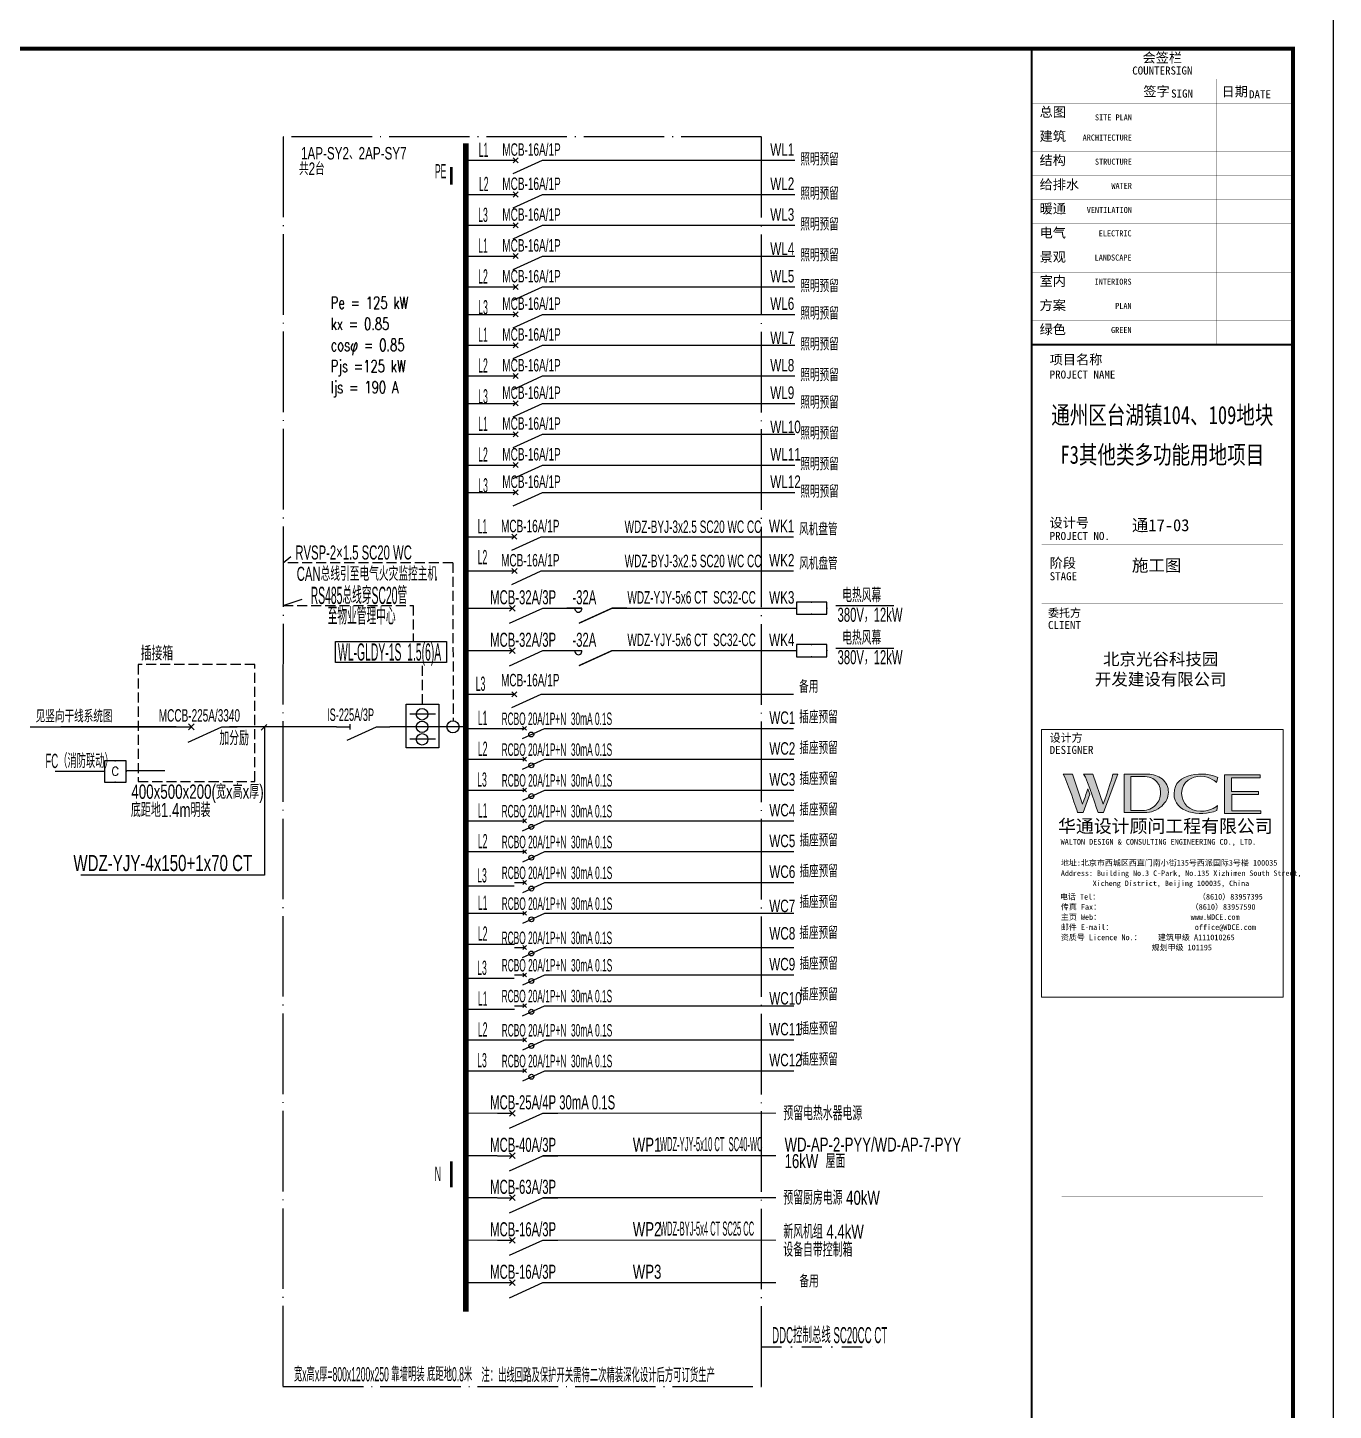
# Model space of a CAD drawing. Extents: x -118086 to 144314, y -110039 to 305761.
# Drawn here: x 78736 to 111184, y 92738 to 127086 of the extents above; entities that cross this region are included whole.
import ezdxf
from ezdxf.enums import TextEntityAlignment as Align

# ---------------------------------------------------------------- set-up
doc = ezdxf.new("R2010")
doc.units = 0
doc.header["$LTSCALE"] = 1000
for name, pattern in [('CONTINOUS', [0]), ('DASH', [0.35, 0.25, -0.1]), ('DASHDOT', [1, 0.5, -0.25, 0, -0.25]), ('DOTE', [2.42, 2, -0.2, 0.02, -0.2])]:
    doc.linetypes.add(name, pattern=pattern)
doc.layers.get('0').update_dxf_attribs({"linetype": 'CONTINUOUS'})
doc.layers.get('Defpoints').update_dxf_attribs({"linetype": 'CONTINUOUS'})
for name, color, linetype in [('D-TEXT', 7, 'CONTINUOUS'), ('DQ', 7, 'CONTINOUS'), ('ELEC-text', 7, 'CONTINUOUS'), ('ELEMENT', 3, 'CONTINUOUS'), ('EQUIP-照明', 3, 'CONTINUOUS'), ('EQUIP-箱柜', 3, 'CONTINUOUS'), ('PUB_TEXT', 7, 'CONTINUOUS'), ('SHEET_LINE', 6, 'CONTINUOUS'), ('SIG_TEXT', 7, 'CONTINUOUS'), ('TEL_TEXT', 3, 'CONTINUOUS'), ('TEL_TITLE', 7, 'CONTINUOUS'), ('WIRE', 4, 'CONTINUOUS'), ('WIRE-照明', 1, 'CONTINUOUS'), ('内审意见修改', 2, 'CONTINUOUS')]:
    doc.layers.add(name, color=color, linetype=linetype)
doc.styles.add('_COMPLEX', font='ros.shx', dxfattribs={"width": 0.6, "bigfont": 'jd.shx'})
doc.styles.add('_HZTXT', font='ROS', dxfattribs={"width": 0.8, "bigfont": 'JD'})
doc.styles.add('_TCH_LABEL', font='COMPLEX', dxfattribs={"bigfont": 'GBCBIG'})
doc.styles.add('_TEL_DIM', font='ROMANS2', dxfattribs={"width": 0.8, "height": 3.5, "bigfont": 'HZDF2'})
doc.styles.add('B', font='ros.shx', dxfattribs={"width": 0.8, "bigfont": 'jd.shx'})
doc.styles.add('DIM_FONT', font='ROMANS', dxfattribs={"bigfont": 'HZTXT'})
doc.styles.add('JD', font='ros.shx', dxfattribs={"width": 0.8, "height": 600, "bigfont": 'hztxt.shx'})
doc.styles.get("Standard").update_dxf_attribs({"font": 'GBENOR', "bigfont": 'GBCBIG'})
doc.styles.add('图签信息$0$hwxh', font='STXIHEI.TTF')
doc.styles.add('图签信息$0$华文细黑', font='STXIHEI.TTF', dxfattribs={"height": 10})

# ---------------------------------------------------------------- blocks, each defined once
blk = doc.blocks.new('M_M19DXM')
for p, q in [((-0.25, -0.2), (0, -0.75)), ((-0.047, -0.203), (0.047, -0.297)), ((-0.047, -0.297), (0.047, -0.203))]:
    blk.add_line(p, q)
for points in [[(0, 0), (0, -0.25)], [(0, -0.75), (0, -1)]]:
    blk.add_lwpolyline(points)
blk.add_circle((-0.151, -0.417), 0.0615)
at = {"style": 'DIM_FONT', "width": 0.8, "flags": 9}
blk.add_attdef('S', (0.25, -0.5), '', height=0.2, dxfattribs=at)
blk = doc.blocks.new('M_M7')
for p, q in [((-0.25, -0.2), (0, -0.75)), ((-0.047, -0.297), (0.047, -0.203)), ((-0.047, -0.203), (0.047, -0.297))]:
    blk.add_line(p, q)
for points in [[(0, 0), (0, -0.25)], [(0, -0.75), (0, -1)]]:
    blk.add_lwpolyline(points)
at = {"width": 0.8, "flags": 9}
blk.add_attdef('S', (0.25, -0.5), '', height=0.2, dxfattribs=at)
blk = doc.blocks.new('M_M8')
for p, q in [((-0.25, -0.2), (0, -0.75)), ((0.05, -0.25), (-0.05, -0.25))]:
    blk.add_line(p, q)
for points in [[(0, 0), (0, -0.25)], [(0, -0.75), (0, -1)]]:
    blk.add_lwpolyline(points)
at = {"style": 'DIM_FONT', "width": 0.8, "flags": 9}
blk.add_attdef('S', (0.25, -0.5), '', height=0.2, dxfattribs=at)
blk = doc.blocks.new('$equip_U$00000105(JDQINJING)')
for p, q in [((0.5, 1), (-0.5, 1)), ((-0.5, 1), (-0.5, 0)), ((0.5, 0), (0.5, 1)), ((-0.5, 0), (0.5, 0))]:
    blk.add_line(p, q)
for p in [(0, 1), (-0.5, 0.5), (0, 0), (0.5, 0.5)]:
    blk.add_point(p)
at = {"color": 7, "style": '_TEL_DIM'}
blk.add_attdef('$TEXT$', text='', height=0.4, dxfattribs=at).set_placement((-0.002, 0.507), align=Align.MIDDLE_CENTER)
at = {"color": 7, "style": '_TEL_DIM', "flags": 1}
blk.add_attdef('A', text='', height=0.00002, dxfattribs=at).set_placement((0, 0), align=Align.MIDDLE_CENTER)
blk = doc.blocks.new('$equip$00001413')
for p, q in [((0.75, 0.6), (-0.75, 0.6)), ((-0.75, 0.6), (-0.75, 0)), ((-0.75, 0), (0.75, 0)), ((0.75, 0), (0.75, 0.6))]:
    blk.add_line(p, q)
for p in [(-0.75, 0.3), (0, 0.6), (0, 0), (0.75, 0.3)]:
    blk.add_point(p)
at = {"style": '_TCH_LABEL', "flags": 9}
blk.add_attdef('A', (0, 0), '', height=0.00002, dxfattribs=at)
blk = doc.blocks.new('$equip$00001781')
blk.add_circle((0, 0), 0.5)
at = {"flags": 9}
blk.add_attdef('A', (0, 0), '', height=0.00002, dxfattribs=at)
blk = doc.blocks.new('图签信息$0$logo2')
h = blk.add_hatch(color=7)
h.paths.add_polyline_path([(19.02, -7.36), (15.84, -7.36), (15.84, -3.97), (18.97, -3.97), (18.97, -4.24), (16.46, -4.24), (16.46, -5.45), (18.81, -5.45), (18.81, -5.69), (16.47, -5.69), (16.47, -7.12), (19.02, -7.12)])
edge = h.paths.add_edge_path()
edge.add_spline(control_points=[(15.26, -4.21), (15.26, -4.21), (15.13, -4.65), (15.13, -4.65), (15.13, -4.65), (14.62, -4.1), (13.73, -4.1), (13.04, -4.1), (12.07, -4.54), (12.08, -5.62), (12.08, -6.49), (12.77, -7.16), (13.73, -7.17), (14.66, -7.17), (15.23, -6.68), (15.23, -6.68), (15.23, -6.68), (15.16, -7.11), (15.16, -7.11), (13.63, -7.7), (11.42, -7.29), (11.41, -5.64), (11.4, -3.72), (14.16, -3.66), (15.26, -4.21)], knot_values=[0, 0, 0, 0, 1, 1, 1, 2, 2, 2, 3, 3, 3, 4, 4, 4, 5, 5, 5, 6, 6, 6, 7, 7, 7, 8, 8, 8, 8], degree=3, periodic=0)
edge = h.paths.add_edge_path(flags=16)
edge.add_spline(control_points=[(10.23, -5.57), (10.23, -5.16), (10.12, -4.83), (9.9, -4.58), (9.63, -4.27), (9.23, -4.12), (8.69, -4.12), (8.69, -4.12), (7.64, -4.12), (7.64, -4.12), (7.64, -4.12), (7.64, -7.1), (7.64, -7.1), (7.64, -7.1), (8.66, -7.1), (8.66, -7.1), (9.13, -7.1), (9.52, -6.93), (9.82, -6.6), (10.09, -6.31), (10.23, -5.96), (10.23, -5.57)], knot_values=[0, 0, 0, 0, 1, 1, 1, 2, 2, 2, 3, 3, 3, 4, 4, 4, 5, 5, 5, 6, 6, 6, 7, 7, 7, 7], degree=3, periodic=0)
edge = h.paths.add_edge_path()
edge.add_spline(control_points=[(10.92, -5.51), (10.92, -5.96), (10.72, -6.37), (10.34, -6.72), (9.92, -7.1), (9.41, -7.29), (8.82, -7.29), (8.82, -7.29), (7.03, -7.29), (7.03, -7.29), (7.03, -7.29), (7.03, -3.92), (7.03, -3.92), (7.03, -3.92), (9.1, -3.92), (9.1, -3.92), (9.59, -3.92), (10.01, -4.06), (10.36, -4.34), (10.73, -4.64), (10.92, -5.03), (10.92, -5.51)], knot_values=[0, 0, 0, 0, 1, 1, 1, 2, 2, 2, 3, 3, 3, 4, 4, 4, 5, 5, 5, 6, 6, 6, 7, 7, 7, 7], degree=3, periodic=0)
at = {"lineweight": 0}
blk.add_lwpolyline([(19.02, -7.36), (15.84, -7.36), (15.84, -3.97), (18.97, -3.97), (18.97, -4.24), (16.46, -4.24), (16.46, -5.45), (18.81, -5.45), (18.81, -5.69), (16.47, -5.69), (16.47, -7.12), (19.02, -7.12), (19.02, -7.36)], dxfattribs=at)
for points, knots in [([(10.92, -5.51), (10.92, -5.96), (10.72, -6.37), (10.34, -6.72), (9.92, -7.1), (9.41, -7.29), (8.82, -7.29), (8.82, -7.29), (7.03, -7.29), (7.03, -7.29), (7.03, -7.29), (7.03, -3.92), (7.03, -3.92), (7.03, -3.92), (9.1, -3.92), (9.1, -3.92), (9.59, -3.92), (10.01, -4.06), (10.36, -4.34), (10.73, -4.64), (10.92, -5.03), (10.92, -5.51)], [0, 0, 0, 0, 1, 1, 1, 2, 2, 2, 3, 3, 3, 4, 4, 4, 5, 5, 5, 6, 6, 6, 7, 7, 7, 7]), ([(10.23, -5.57), (10.23, -5.16), (10.12, -4.83), (9.9, -4.58), (9.63, -4.27), (9.23, -4.12), (8.69, -4.12), (8.69, -4.12), (7.64, -4.12), (7.64, -4.12), (7.64, -4.12), (7.64, -7.1), (7.64, -7.1), (7.64, -7.1), (8.66, -7.1), (8.66, -7.1), (9.13, -7.1), (9.52, -6.93), (9.82, -6.6), (10.09, -6.31), (10.23, -5.96), (10.23, -5.57)], [0, 0, 0, 0, 1, 1, 1, 2, 2, 2, 3, 3, 3, 4, 4, 4, 5, 5, 5, 6, 6, 6, 7, 7, 7, 7]), ([(15.26, -4.21), (15.26, -4.21), (15.13, -4.65), (15.13, -4.65), (15.13, -4.65), (14.62, -4.1), (13.73, -4.1), (13.04, -4.1), (12.07, -4.54), (12.08, -5.62), (12.08, -6.49), (12.77, -7.16), (13.73, -7.17), (14.66, -7.17), (15.23, -6.68), (15.23, -6.68), (15.23, -6.68), (15.16, -7.11), (15.16, -7.11), (13.63, -7.7), (11.42, -7.29), (11.41, -5.64), (11.4, -3.72), (14.16, -3.66), (15.26, -4.21)], [0, 0, 0, 0, 1, 1, 1, 2, 2, 2, 3, 3, 3, 4, 4, 4, 5, 5, 5, 6, 6, 6, 7, 7, 7, 8, 8, 8, 8])]:
    blk.add_open_spline(points, degree=3, knots=knots, dxfattribs=at)
blk = doc.blocks.new('图签信息$0$logo1')
h = blk.add_hatch(color=8)
edge = h.paths.add_edge_path()
edge.add_spline(control_points=[(3.86, -5.21), (3.63, -5.88), (3.39, -6.56), (3.39, -6.56), (3.39, -6.56), (2.5, -3.91), (2.5, -3.91), (2.5, -3.91), (1.8, -3.91), (1.69, -3.91), (2.02, -4.39), (2.95, -7.27), (2.95, -7.27), (2.95, -7.27), (3.44, -7.27), (3.44, -7.27), (3.44, -7.27), (4.03, -5.66), (4.03, -5.66), (4.03, -5.66), (3.86, -5.21), (3.86, -5.21)], knot_values=[0, 0, 0, 0, 1, 1, 1, 2, 2, 2, 3, 3, 3, 4, 4, 4, 5, 5, 5, 6, 6, 6, 7, 7, 7, 7], degree=3, periodic=0)
h = blk.add_hatch(color=7)
edge = h.paths.add_edge_path()
edge.add_spline(control_points=[(6.04, -3.91), (6.09, -4.1), (5.2, -6.56), (5.2, -6.56), (5.2, -6.56), (4.3, -3.91), (4.3, -3.91), (4.3, -3.91), (3.6, -3.91), (3.49, -3.91), (3.82, -4.39), (4.75, -7.27), (4.75, -7.27), (4.75, -7.27), (5.24, -7.27), (5.24, -7.27), (5.24, -7.27), (6.33, -4.3), (6.33, -4.3), (6.33, -4.3), (6.48, -3.91), (6.48, -3.91), (6.48, -3.91), (6.21, -3.91), (6.04, -3.91)], knot_values=[0, 0, 0, 0, 1, 1, 1, 2, 2, 2, 3, 3, 3, 4, 4, 4, 5, 5, 5, 6, 6, 6, 7, 7, 7, 8, 8, 8, 8], degree=3, periodic=0)
at = {"color": 8, "lineweight": 0}
blk.add_open_spline([(3.86, -5.21), (3.63, -5.88), (3.39, -6.56), (3.39, -6.56), (3.39, -6.56), (2.5, -3.91), (2.5, -3.91), (2.5, -3.91), (1.8, -3.91), (1.69, -3.91), (2.02, -4.39), (2.95, -7.27), (2.95, -7.27), (2.95, -7.27), (3.44, -7.27), (3.44, -7.27), (3.44, -7.27), (4.03, -5.66), (4.03, -5.66), (4.03, -5.66), (3.86, -5.21), (3.86, -5.21)], degree=3, knots=[0, 0, 0, 0, 1, 1, 1, 2, 2, 2, 3, 3, 3, 4, 4, 4, 5, 5, 5, 6, 6, 6, 7, 7, 7, 7], dxfattribs=at)
at = {"lineweight": 0}
blk.add_open_spline([(6.04, -3.91), (6.09, -4.1), (5.2, -6.56), (5.2, -6.56), (5.2, -6.56), (4.3, -3.91), (4.3, -3.91), (4.3, -3.91), (3.6, -3.91), (3.49, -3.91), (3.82, -4.39), (4.75, -7.27), (4.75, -7.27), (4.75, -7.27), (5.24, -7.27), (5.24, -7.27), (5.24, -7.27), (6.33, -4.3), (6.33, -4.3), (6.33, -4.3), (6.48, -3.91), (6.48, -3.91), (6.48, -3.91), (6.21, -3.91), (6.04, -3.91)], degree=3, knots=[0, 0, 0, 0, 1, 1, 1, 2, 2, 2, 3, 3, 3, 4, 4, 4, 5, 5, 5, 6, 6, 6, 7, 7, 7, 8, 8, 8, 8], dxfattribs=at)
blk.add_blockref('图签信息$0$logo2', (0, 0))
blk = doc.blocks.new('图签信息$0$时间-logo')
at = {"layer": 'Defpoints', "lineweight": 0}
blk.add_lwpolyline([(0, -23.46), (-21.17, -23.46), (-21.17, 0), (0, 0), (0, -23.46)], dxfattribs=at)
blk.add_blockref('图签信息$0$logo1', (-20.97, 0))
at = {"style": '图签信息$0$hwxh'}
for s, height, p in [('华通设计顾问工程有限公司 ', 1.15, (-19.73, -9.05)), ('WALTON DESIGN & CONSULTING ENGINEERING CO., LTD.', 0.5, (-19.5, -10.1)), ('地址:北京市西城区西直门南小街135号西派国际3号楼 100035', 0.5, (-19.48, -11.94)), ('Address: Building No.3 C-Park, No.135 Xizhimen South Street, ', 0.47, (-19.48, -12.83)), ('Xicheng District, Beijing 100035, China ', 0.47, (-16.69, -13.72)), ('电话 Tel：                        （8610）83957395 ', 0.5, (-19.56, -14.91)), ('传真 Fax：                      （8610）83957590 ', 0.5, (-19.48, -15.8)), ('主页 Web：                      www.WDCE.com ', 0.5, (-19.48, -16.69)), ('资质号 Licence No.：    建筑甲级 A111010265 ', 0.5, (-19.48, -18.47)), ('邮件 E-mail：                    office@WDCE.com ', 0.5, (-19.48, -17.58)), ('   规划甲级 101195', 0.5, (-12.6, -19.36))]:
    blk.add_text(s, height=height, dxfattribs=at).set_placement(p)
blk = doc.blocks.new('图签信息')
at = {"const_width": 0.5}
for points in [[(-65, 574), (-65, 500.5), (0, 500.5), (0, 574)], [(-65, 0), (0, 0), (0, 500.5), (-65, 500.5)]]:
    blk.add_lwpolyline(points, close=True, dxfattribs=at)
at = {"const_width": 0.05}
for points in [[(-65, 566.5), (0, 566.5)], [(-39.14, 566.5), (-39.14, 500.5)], [(-19.1, 566.5), (-19.1, 500.5)], [(-65, 560.5), (0, 560.5)], [(-65, 554.5), (0, 554.5)], [(-65, 548.5), (0, 548.5)], [(-65, 542.5), (0, 542.5)], [(-65, 536.5), (0, 536.5)], [(-65, 530.5), (0, 530.5)], [(-65, 524.5), (0, 524.5)], [(-65, 518.5), (0, 518.5)], [(-65, 512.5), (0, 512.5)], [(-65, 512.5), (0, 512.5)], [(-65, 506.5), (0, 506.5)], [(-65, 500.5), (0, 500.5)], [(-62.5, 450.87), (-2.5, 450.87)], [(-62.5, 440.87), (-2.5, 440.87)], [(-2.5, 407.85), (-2.5, 436.12), (-62.5, 436.12), (-62.5, 407.85)], [(-62.5, 407.85), (-2.5, 407.85)], [(-62.5, 404.92), (-62.5, 227.83)], [(-62.5, 404.92), (-2.5, 404.92)], [(-62.5, 227.83), (-2.5, 227.83), (-2.5, 404.92)], [(-57.5, 338.36), (-7.5, 338.36)], [(-57.5, 288.83), (-7.5, 288.83)]]:
    blk.add_lwpolyline(points, dxfattribs=at)
at = {"ltscale": 0.001, "xscale": 2.834689937531525, "yscale": 2.834689937531525, "zscale": 2.834689937531525}
blk.add_blockref('图签信息$0$时间-logo', (-2.5, 404.92), dxfattribs=at)
at = {"style": '图签信息$0$华文细黑'}
for s, height, p in [('会签栏', 2.4, (-32.5, 573)), ('COUNTERSIGN', 2, (-32.5, 569.6))]:
    blk.add_text(s, height=height, dxfattribs=at).set_placement(p, align=Align.TOP_CENTER)
for s, height, p in [('签字', 2.4, (-37.22, 564.63)), ('SIGN', 2, (-30.32, 563.88)), ('日期', 2.4, (-17.79, 564.58)), ('DATE', 2, (-10.96, 563.7)), ('总图', 2.4, (-63, 559.5)), ('建筑', 2.4, (-63, 553.5)), ('结构', 2.4, (-63, 547.5)), ('给排水', 2.4, (-63, 541.5)), ('暖通', 2.4, (-63, 535.5)), ('电气', 2.4, (-63, 529.5)), ('景观', 2.4, (-63, 523.5)), ('室内', 2.4, (-63, 517.5)), ('方案', 2.4, (-63, 511.5)), ('绿色', 2.4, (-63, 505.5)), ('项目名称', 2.4, (-60.5, 498)), ('PROJECT NAME', 2, (-60.5, 494.08)), ('设计号', 2.4, (-60.54, 457.48)), ('PROJECT NO.', 2, (-60.5, 453.97)), ('阶段', 2.4, (-60.5, 447.47)), ('STAGE', 2, (-60.5, 443.97)), ('委托方', 2, (-60.9, 434.86)), ('CLIENT', 2, (-60.9, 431.86)), ('设计方', 2, (-60.5, 403.83)), ('DESIGNER', 2, (-60.5, 400.83))]:
    blk.add_text(s, height=height, dxfattribs=at).set_placement(p, align=Align.TOP_LEFT)
for s, p in [('SITE PLAN', (-40.06, 557.7)), ('ARCHITECTURE', (-40.06, 552.7)), ('STRUCTURE', (-40.06, 546.7)), ('WATER', (-40.06, 540.7)), ('VENTILATION', (-40.06, 534.7)), ('ELECTRIC', (-40.14, 528.89)), ('LANDSCAPE', (-40.14, 522.89)), ('INTERIORS', (-40.14, 516.89)), ('PLAN', (-40.14, 510.89)), ('GREEN', (-40.14, 504.89))]:
    blk.add_text(s, height=1.5, dxfattribs=at).set_placement(p, align=Align.TOP_RIGHT)
at = {"color": 4, "style": '图签信息$0$华文细黑', "width": 0.75}
for s, p in [('通州区台湖镇104、109地块', (-32.5, 480.78)), ('F3其他类多功能用地项目', (-32.5, 470.91))]:
    blk.add_text(s, height=4.5, dxfattribs=at).set_placement(p, align=Align.CENTER)
at = {"color": 4, "ltscale": 0.001, "char_height": 3, "width": 58.4895, "style": '图签信息$0$华文细黑'}
for s, insert, attachment_point in [('通17-03', (-40.06, 455.51), 4), ('施工图', (-40.06, 445.51), 4), ('北京光谷科技园\\P开发建设有限公司', (-32.9, 419.71), 5)]:
    blk.add_mtext(s, dxfattribs=dict(at, insert=insert, attachment_point=attachment_point))
blk = doc.blocks.new('图签-A1')
at = {"color": 2}
blk.add_blockref('图签信息', (0, 0), dxfattribs=at)
blk = doc.blocks.new('$element$00000577')
at = {"const_width": 0.0233}
for points in [[(0, 0), (0, -0.25)], [(-0.25, -0.2), (0, -0.75), (0, -1)]]:
    blk.add_lwpolyline(points, dxfattribs=at)
blk.add_arc((-0.008, -0.192), 0.0589, 81.8699, 278.1301)
at = {"flags": 9}
blk.add_attdef('S', (0, 0), '', height=0.00000667, dxfattribs=at)

msp = doc.modelspace()

# ---------------------------------------------------------------- linework, layer by layer
at = {"linetype": 'DOTE'}
for p, q in [((85084, 124376), (85079, 93328)), ((96977, 124376), (85084, 124376)), ((96972, 93328), (96977, 124376)), ((85079, 93328), (96972, 93328))]:
    msp.add_line(p, q, dxfattribs=at)
at = {"color": 3, "linetype": 'DASH'}
for p, q in [((85082, 113794, 0), (85280, 113946, 0)), ((89306, 113794, 0), (85082, 113794, 0)), ((89306, 113794, 0), (89307, 109868, 0))]:
    msp.add_line(p, q, dxfattribs=at)
at = {"color": 0}
msp.add_line((85083, 112735), (85560, 112886), dxfattribs=at)
at = {"linetype": 'DASH'}
for p, q in [((85083, 112735), (88320, 112735)), ((88320, 112735), (88320, 111835)), ((88548, 110282, 0), (88548, 111316, 0))]:
    msp.add_line(p, q, dxfattribs=at)
for p, q in [((84537, 109636, 0), (84681, 109779, 0)), ((80650, 108610, 0), (79417, 108610, 0))]:
    msp.add_line(p, q)
at = {"linetype": 'Continuous', "const_width": 64.6}
for points in [[(89267, 123622), (89267, 123182)], [(89263, 98920), (89263, 98276)]]:
    msp.add_lwpolyline(points, dxfattribs=at)
at = {"color": 2, "elevation": 0}
msp.add_lwpolyline([(86385, 111835), (89142, 111835), (89142, 111316), (86385, 111316)], close=True, dxfattribs=at)
at = {"linetype": 'DASH', "elevation": 0}
msp.add_lwpolyline([(84381, 111269), (81484, 111269), (81484, 108363), (84381, 108363)], close=True, dxfattribs=at)
at = {"color": 0, "elevation": 0}
msp.add_lwpolyline([(88144, 110282), (88953, 110282), (88953, 109194), (88144, 109194)], close=True, dxfattribs=at)
at = {"color": 2}
for centre in [(88538, 110030), (88538, 109718), (88538, 109407)]:
    msp.add_circle(centre, 143, dxfattribs=at)
at = {"layer": 'SIG_TEXT'}
for p, q in [((98818, 112729, 0), (100264, 112729, 0)), ((98818, 111674, 0), (100264, 111674, 0))]:
    msp.add_line(p, q, dxfattribs=at)
at = {"layer": 'TEL_TEXT', "color": 0, "ltscale": 2}
for p, q in [((84619, 109718, 0), (84619, 106033, 0)), ((84619, 106033, 0), (80055, 106033, 0))]:
    msp.add_line(p, q, dxfattribs=at)
at = {"layer": 'TEL_TEXT', "ltscale": 2}
msp.add_line((81181, 108629, 0), (82145, 108629, 0), dxfattribs=at)
at = {"layer": 'TEL_TITLE'}
msp.add_lwpolyline([(27084, 68161), (111184, 68161), (111184, 127561), (27084, 127561)], close=True, dxfattribs=at)
at = {"layer": 'TEL_TITLE', "const_width": 100}
msp.add_lwpolyline([(29584, 69161), (110184, 69161), (110184, 126561), (29584, 126561)], close=True, dxfattribs=at)
msp.add_lwpolyline([(29584, 69161), (110184, 69161), (110184, 126561), (29584, 126561)], close=True, dxfattribs=at)
at = {"layer": 'WIRE', "color": 4}
for p, q in [((88873, 110030), (88230, 110030)), ((88873, 109718), (88230, 109718)), ((88873, 109407), (88230, 109407))]:
    msp.add_line(p, q, dxfattribs=at)
at = {"layer": 'WIRE', "color": 7, "linetype": 'DASHDOT'}
msp.add_lwpolyline([(96972, 94319), (99750, 94319)], dxfattribs=at)
at = {"layer": 'WIRE-照明'}
for p, q in [((89621, 123791), (90864, 123791)), ((91693, 123791), (97799, 123791)), ((89621, 122941), (90864, 122941)), ((91693, 122941), (97799, 122941)), ((89604, 122176), (90848, 122176)), ((91693, 122176), (97799, 122176)), ((89606, 121410), (90850, 121410)), ((91693, 121410), (97799, 121410)), ((89604, 120645), (90848, 120645)), ((91693, 120645), (97799, 120645)), ((89604, 119964), (90848, 119964)), ((91693, 119964), (97799, 119964)), ((89606, 119198), (90850, 119198)), ((91693, 119198), (97799, 119198)), ((89604, 118433), (90848, 118433)), ((91693, 118433), (97799, 118433)), ((89604, 117752), (90848, 117752)), ((91693, 117752), (97799, 117752)), ((89606, 116986), (90850, 116986)), ((91693, 116986), (97799, 116986)), ((89604, 116221), (90848, 116221)), ((91693, 116221), (97799, 116221)), ((89604, 115540), (90848, 115540)), ((91693, 115540), (97799, 115540)), ((89591, 114438), (90835, 114438)), ((91661, 114438), (97767, 114438)), ((89591, 113589), (90835, 113589)), ((91663, 113589), (97769, 113589)), ((89591, 110527), (90835, 110527)), ((91661, 110527), (97767, 110527)), ((78800, 109718), (82805, 109718)), ((89594, 109678), (90837, 109678)), ((91666, 109678), (97772, 109678)), ((89596, 108913), (90839, 108913)), ((91668, 108913), (97774, 108913)), ((89579, 108147), (90823, 108147)), ((91670, 108147), (97776, 108147)), ((89596, 107382), (90839, 107382)), ((91668, 107382), (97774, 107382)), ((89596, 106617), (90839, 106617)), ((91670, 106617), (97776, 106617)), ((91670, 105851), (97776, 105851)), ((89579, 105767), (90823, 105767)), ((89596, 105086), (90839, 105086)), ((91670, 105086), (97776, 105086)), ((89596, 104321), (90839, 104321)), ((91668, 104237), (97774, 104237)), ((89579, 103471), (90823, 103471)), ((91670, 103555), (97776, 103555)), ((89596, 102706), (90839, 102706)), ((91668, 102790), (97774, 102790)), ((89596, 101941), (90839, 101941)), ((91670, 101941), (97776, 101941)), ((89579, 101175), (90823, 101175)), ((91670, 101175), (97776, 101175))]:
    msp.add_line(p, q, dxfattribs=at)
at = {"layer": 'WIRE-照明', "linetype": 'Continuous'}
for p, q in [((89623, 112665), (90410, 112665)), ((91535, 112665), (92509, 112665)), ((93259, 112665), (97844, 112665)), ((89623, 111610), (90410, 111610)), ((91535, 111610), (92509, 111610)), ((93259, 111610), (97844, 111610)), ((82425, 109718), (79562, 109718)), ((86411, 109718), (83754, 109718)), ((86411, 109718), (84109, 109718)), ((89606, 109718), (87739, 109718))]:
    msp.add_line(p, q, dxfattribs=at)
at = {"layer": 'WIRE-照明', "const_width": 142}
msp.add_lwpolyline([(89623, 124212), (89623, 95188)], dxfattribs=at)
at = {"layer": 'WIRE-照明', "linetype": 'Continuous', "const_width": 30}
for points in [[(89623, 100120), (90410, 100120)], [(91535, 100120), (97332, 100120)], [(89623, 99064), (90410, 99064)], [(91535, 99064), (97332, 99064)], [(89623, 98021), (90410, 98021)], [(91535, 98021), (97332, 98021)], [(89623, 96965), (90410, 96965)], [(91535, 96965), (97332, 96965)], [(89623, 95910), (90410, 95910)], [(91535, 95910), (97332, 95910)]]:
    msp.add_lwpolyline(points, dxfattribs=at)

# ---------------------------------------------------------------- block references
at = {"layer": 'DQ'}
for name, p, xscale, yscale, zscale, rotation in [('M_M7', (90532, 123791), 1328.571428571428, 1328.571428571428, 1328.571428571428, 90), ('M_M7', (90532, 122941), 1328.571428571429, 1328.571428571429, 1328.571428571429, 89.99999999999999), ('M_M7', (90532, 122176), 1328.571428571429, 1328.571428571429, 1328.571428571429, 89.99999999999999), ('M_M7', (90532, 121410), 1328.571428571429, 1328.571428571429, 1328.571428571429, 89.99999999999999), ('M_M7', (90532, 120645), 1328.571428571428, 1328.571428571428, 1328.571428571428, 90), ('M_M7', (90532, 119964), 1328.571428571429, 1328.571428571429, 1328.571428571429, 89.99999999999999), ('M_M7', (90532, 119198), 1328.571428571429, 1328.571428571429, 1328.571428571429, 89.99999999999999), ('M_M7', (90532, 118433), 1328.571428571428, 1328.571428571428, 1328.571428571428, 90), ('M_M7', (90532, 117752), 1328.571428571429, 1328.571428571429, 1328.571428571429, 89.99999999999999), ('M_M7', (90532, 116986), 1328.571428571429, 1328.571428571429, 1328.571428571429, 89.99999999999999), ('M_M7', (90532, 116221), 1328.571428571428, 1328.571428571428, 1328.571428571428, 90), ('M_M7', (90532, 115540), 1328.571428571429, 1328.571428571429, 1328.571428571429, 89.99999999999999), ('M_M7', (90501, 114438), 1328.571428571429, 1328.571428571429, 1328.571428571429, 89.99999999999999), ('M_M7', (90503, 113589), 1328.571428571428, 1328.571428571428, 1328.571428571428, 90), ('M_M7', (90501, 110527), 1328.571428571428, 1328.571428571428, 1328.571428571428, 89.99999999999999), ('M_M8', (86411, 109718), 1328.571428571429, 1328.571428571429, 1328.571428571429, 89.99999999999999)]:
    msp.add_blockref(name, p, dxfattribs=dict(at, xscale=xscale, yscale=yscale, zscale=zscale, rotation=rotation))
at = {"layer": 'ELEMENT'}
for name, p, xscale, yscale, zscale, rotation in [('M_M7', (90410, 112665), 1500, 1500, 1500, 90), ('$element$00000577', (92134, 112665), 1500, 1500, 1500, 90), ('M_M7', (90410, 111610), 1500, 1500, 1500, 90), ('$element$00000577', (92134, 111610), 1500, 1500, 1500, 90), ('M_M7', (82425, 109718), 1518.367346938746, 1518.367346938746, 1518.367346938746, 90), ('M_M19DXM', (90835, 109678), 996.428571428589, 996.428571428589, 996.428571428589, 89.99999999999999), ('M_M19DXM', (90837, 108913), 996.428571428589, 996.428571428589, 996.428571428589, 89.99999999999999), ('M_M19DXM', (90839, 108147), 996.4285714285713, 996.4285714285713, 996.4285714285713, 90), ('M_M19DXM', (90837, 107382), 996.4285714285713, 996.4285714285713, 996.4285714285713, 90), ('M_M19DXM', (90839, 106617), 996.4285714285713, 996.4285714285713, 996.4285714285713, 90), ('M_M19DXM', (90839, 105851), 996.4285714285713, 996.4285714285713, 996.4285714285713, 90), ('M_M19DXM', (90839, 105086), 996.4285714285713, 996.4285714285713, 996.4285714285713, 90), ('M_M19DXM', (90837, 104237), 996.4285714285697, 996.4285714285697, 996.4285714285697, 89.99999999999999), ('M_M19DXM', (90839, 103555), 996.4285714285713, 996.4285714285713, 996.4285714285713, 90), ('M_M19DXM', (90837, 102790), 996.4285714285713, 996.4285714285713, 996.4285714285713, 90), ('M_M19DXM', (90839, 101941), 996.4285714285697, 996.4285714285697, 996.4285714285697, 89.99999999999999), ('M_M19DXM', (90839, 101175), 996.4285714285713, 996.4285714285713, 996.4285714285713, 90), ('M_M7', (90410, 100120), 1500, 1500, 1500, 90), ('M_M7', (90410, 99064), 1500, 1500, 1500, 90), ('M_M7', (90410, 98021), 1500, 1500, 1500, 90), ('M_M7', (90410, 96965), 1500, 1500, 1500, 90), ('M_M7', (90410, 95910), 1500, 1500, 1500, 90)]:
    msp.add_blockref(name, p, dxfattribs=dict(at, xscale=xscale, yscale=yscale, zscale=zscale, rotation=rotation))
at = {"layer": 'EQUIP-照明', "linetype": 'ByBlock', "xscale": 300, "yscale": 300, "zscale": 300}
msp.add_blockref('$equip$00001781', (89306, 109718), dxfattribs=at)
at = {"layer": 'EQUIP-箱柜', "xscale": 500, "yscale": 500, "zscale": 500}
for p in [(98219, 112515), (98219, 111460)]:
    msp.add_blockref('$equip$00001413', p, dxfattribs=at)
at = {"layer": 'EQUIP-箱柜', "xscale": 531.4285714285714, "yscale": 531.4285714285714, "zscale": 531.4285714285714}
msp.add_blockref('$equip_U$00000105(JDQINJING)', (80915, 108344, 0), dxfattribs=at).add_auto_attribs({'$TEXT$': 'C'})
at = {"layer": 'SHEET_LINE', "color": 6, "xscale": 100, "yscale": 100, "zscale": 100}
msp.add_blockref('图签-A1', (110184, 69161), dxfattribs=at)

# ---------------------------------------------------------------- texts
at = {"layer": 'D-TEXT', "style": '_HZTXT', "width": 0.45}
for s, height, p in [('L1', 354.3, (89947, 123874)), ('PE', 354.3, (88857, 123342)), ('L2', 354.3, (89953, 123025)), ('L3', 354.3, (89934, 122259)), ('L1', 354.3, (89936, 121494)), ('L2', 354.3, (89934, 120729)), ('L3', 354.3, (89936, 119963)), ('L1', 354.3, (89936, 119282)), ('L2', 354.3, (89934, 118516)), ('L3', 354.3, (89936, 117751)), ('L1', 354.3, (89936, 117070)), ('L2', 354.3, (89934, 116304)), ('L3', 354.3, (89936, 115539)), ('L1', 354.3, (89921, 114522)), ('L2', 354.3, (89921, 113756)), ('L3', 354.3, (89873, 110611)), ('L1', 354.3, (89924, 109761)), ('L2', 354.3, (89926, 108996)), ('L3', 354.3, (89909, 108231)), ('L1', 354.3, (89926, 107465)), ('L2', 354.3, (89926, 106700)), ('L3', 354.3, (89909, 105851)), ('L1', 354.3, (89926, 105169)), ('L2', 354.3, (89926, 104404)), ('L3', 354.3, (89909, 103555)), ('L1', 354.3, (89926, 102789)), ('L2', 354.3, (89926, 102024)), ('L3', 354.3, (89909, 101259)), ('N', 354, (88853, 98437)), ('DDC控制总线 SC20CC CT', 400, (97236, 94407)), ('宽x高x厚=800x1200x250 靠墙明装 底距地0.8米', 354.29, (85354, 93458)), ('注：出线回路及保护开关需待二次精装深化设计后方可订货生产', 354.29, (90012, 93437))]:
    msp.add_text(s, height=height, dxfattribs=at).set_placement(p)
at = {"layer": 'D-TEXT', "color": 0, "style": '_HZTXT', "width": 0.45}
for s, height, p in [('RS485总线穿SC20管', 428.57, (85770, 112769, 0)), ('至物业管理中心', 428.6, (86192, 112256, 0)), ('WL-GLDY-1S  1.5(6)A', 428.57, (86448, 111362, 0))]:
    msp.add_text(s, height=height, dxfattribs=at).set_placement(p)
at = {"layer": 'ELEC-text', "style": '_HZTXT', "width": 0.8}
msp.add_text('插接箱', height=354.3, dxfattribs=at).set_placement((81546, 111366, 0))
at = {"layer": 'PUB_TEXT', "style": '_HZTXT', "width": 0.5}
msp.add_text('FC（消防联动）', height=354.3, dxfattribs=at).set_placement((79179, 108694, 1015))
at = {"layer": 'SIG_TEXT', "style": '_TEL_DIM', "width": 0.7}
for s, p in [('kx = 0.85', (86267, 119578)), ('cosφ = 0.85', (86267, 119053)), ('Pjs =125 kW', (86267, 118528)), ('Ijs = 190 A', (86267, 118003))]:
    msp.add_text(s, height=300, dxfattribs=at).set_placement(p)
at = {"layer": 'TEL_TEXT', "ltscale": 2, "style": '_COMPLEX'}
for s, height, width, p in [('1AP-SY2、2AP-SY7', 310, 0.7, (85528, 123811)), ('MCB-16A/1P', 310, 0.6, (90532, 123903)), ('WL1', 310, 0.7, (97191, 123903)), ('照明预留', 310, 0.7, (97939, 123661)), ('MCB-16A/1P', 310, 0.6, (90532, 123053)), ('照明预留', 310, 0.7, (97939, 122811)), ('MCB-16A/1P', 310, 0.6, (90532, 122288)), ('照明预留', 310, 0.7, (97939, 122046)), ('MCB-16A/1P', 310, 0.6, (90532, 121522)), ('照明预留', 310, 0.7, (97939, 121280)), ('MCB-16A/1P', 310, 0.6, (90532, 120757)), ('照明预留', 310, 0.7, (97939, 120515)), ('MCB-16A/1P', 310, 0.6, (90532, 120076)), ('照明预留', 310, 0.7, (97939, 119834)), ('MCB-16A/1P', 310, 0.6, (90532, 119310)), ('照明预留', 310, 0.7, (97939, 119068)), ('MCB-16A/1P', 310, 0.6, (90532, 118545)), ('照明预留', 310, 0.7, (97939, 118303)), ('MCB-16A/1P', 310, 0.6, (90532, 117864)), ('照明预留', 310, 0.7, (97939, 117622)), ('MCB-16A/1P', 310, 0.6, (90532, 117098)), ('照明预留', 310, 0.7, (97939, 116856)), ('MCB-16A/1P', 310, 0.6, (90532, 116333)), ('照明预留', 310, 0.7, (97939, 116091)), ('MCB-16A/1P', 310, 0.6, (90532, 115652)), ('照明预留', 310, 0.7, (97939, 115410)), ('MCB-16A/1P', 310, 0.6, (90500, 114550)), ('WDZ-BYJ-3x2.5 SC20 WC CC', 310, 0.6, (93571, 114533)), ('WK1', 310, 0.7, (97159, 114550)), ('风机盘管', 310, 0.7, (97908, 114472)), (' RVSP-2×1.5 SC20 WC', 350, 0.6, (85311, 113873, 0)), ('CAN总线引至电气火灾监控主机', 350, 0.6, (85423, 113344, 0)), ('MCB-16A/1P', 310, 0.6, (90502, 113701)), ('WDZ-BYJ-3x2.5 SC20 WC CC', 310, 0.6, (93573, 113683)), ('WK2', 310, 0.7, (97162, 113701)), ('风机盘管', 310, 0.7, (97910, 113622)), ('MCB-32A/3P', 350, 0.6, (90230, 112761)), ('-32A', 350, 0.6, (92274, 112761)), ('WDZ-YJY-5x6 CT  SC32-CC', 310, 0.6, (93641, 112778)), ('WK3', 310, 0.7, (97162, 112777)), ('电热风幕', 350, 0.6, (98980, 112812, -124)), ('380V，12kW', 350, 0.6, (98863, 112327, -124)), ('MCB-32A/3P', 350, 0.6, (90230, 111705)), ('-32A', 350, 0.6, (92274, 111705)), ('WDZ-YJY-5x6 CT  SC32-CC', 310, 0.6, (93641, 111723)), ('WK4', 310, 0.7, (97162, 111722)), ('电热风幕', 350, 0.6, (98980, 111756, -124)), ('380V，12kW', 350, 0.6, (98863, 111272, -124)), ('MCB-16A/1P', 310, 0.6, (90500, 110723)), ('备用', 310, 0.7, (97908, 110561)), ('RCBO 20A/1P+N  30mA 0.1S', 310, 0.5, (90513, 109763)), ('WC1', 310, 0.7, (97168, 109790)), ('插座预留', 310, 0.7, (97912, 109806)), ('RCBO 20A/1P+N  30mA 0.1S', 310, 0.5, (90515, 108997)), ('插座预留', 310, 0.7, (97914, 109040)), ('RCBO 20A/1P+N  30mA 0.1S', 310, 0.5, (90517, 108232)), ('插座预留', 310, 0.7, (97916, 108275)), ('400x500x200(宽x高x厚)', 354.29, 0.7, (81314, 107930, 0)), ('底距地1.4m明装', 354.3, 0.7, (81303, 107474, 0)), ('插座预留', 310, 0.7, (97914, 107510)), ('RCBO 20A/1P+N  30mA 0.1S', 310, 0.5, (90515, 107467)), ('RCBO 20A/1P+N  30mA 0.1S', 310, 0.5, (90517, 106701)), ('插座预留', 310, 0.7, (97916, 106744)), ('RCBO 20A/1P+N  30mA 0.1S', 310, 0.5, (90517, 105936)), ('插座预留', 310, 0.7, (97916, 105979)), ('RCBO 20A/1P+N  30mA 0.1S', 310, 0.5, (90517, 105171)), ('插座预留', 310, 0.7, (97916, 105214)), ('插座预留', 310, 0.7, (97914, 104448)), ('RCBO 20A/1P+N  30mA 0.1S', 310, 0.5, (90515, 104321)), ('RCBO 20A/1P+N  30mA 0.1S', 310, 0.5, (90517, 103640)), ('插座预留', 310, 0.7, (97916, 103683)), ('RCBO 20A/1P+N  30mA 0.1S', 310, 0.5, (90515, 102874)), ('插座预留', 310, 0.7, (97914, 102918)), ('插座预留', 310, 0.7, (97916, 102068)), ('RCBO 20A/1P+N  30mA 0.1S', 310, 0.5, (90517, 102025)), ('RCBO 20A/1P+N  30mA 0.1S', 310, 0.5, (90517, 101260)), ('插座预留', 310, 0.7, (97916, 101303)), ('MCB-25A/4P 30mA 0.1S', 350, 0.6, (90230, 100215)), ('预留电热水器电源', 350, 0.7, (97516, 99944)), ('MCB-40A/3P', 350, 0.6, (90230, 99160)), ('WP1', 350, 0.7, (93775, 99162)), ('WDZ-YJY-5x10 CT  SC40-WC', 350, 0.4, (94450, 99177)), ('WD-AP-2-PYY/WD-AP-7-PYY', 350, 0.7, (97547, 99166)), ('16kW  屋面', 350, 0.7, (97547, 98755)), ('MCB-63A/3P', 350, 0.6, (90230, 98116)), ('预留厨房电源 40kW', 350, 0.7, (97516, 97845)), ('MCB-16A/3P', 350, 0.6, (90230, 97061)), ('WP2', 350, 0.7, (93775, 97063)), ('新风机组 4.4kW', 350, 0.7, (97516, 97004)), ('设备自带控制箱', 350, 0.7, (97516, 96555)), ('MCB-16A/3P', 350, 0.6, (90230, 96006)), ('WP3', 350, 0.7, (93775, 96007)), ('备用', 310, 0.7, (97916, 95793))]:
    msp.add_text(s, height=height, dxfattribs=dict(at, width=width)).set_placement(p)
at = {"layer": 'TEL_TEXT', "linetype": 'Continuous', "style": 'B', "oblique": 0.7}
for s, width, p in [('共2台', 0.7, (85478, 123427)), ('见竖向干线系统图', 0.7, (78934, 109827)), ('MCCB-225A/3340  ', 0.6, (81993, 109846, 0))]:
    msp.add_text(s, height=310, dxfattribs=dict(at, width=width)).set_placement(p)
at = {"layer": 'TEL_TEXT', "style": '_COMPLEX', "width": 0.7}
for s, p in [('WL2', (97191, 123053)), ('WL3', (97191, 122288)), ('WL4', (97191, 121439)), ('WL5', (97191, 120757)), ('WL6', (97191, 120076)), ('WL7', (97191, 119227)), ('WL8', (97191, 118545)), ('WL9', (97191, 117864)), ('WL10', (97191, 117014)), ('WL11', (97191, 116333)), ('WL12', (97191, 115652)), ('WC2', (97168, 109025)), ('WC3', (97168, 108259)), ('WC4', (97168, 107494)), ('WC5', (97168, 106729)), ('WC6', (97168, 105963)), ('WC7', (97166, 105114)), ('WC8', (97168, 104433)), ('WC9', (97166, 103667)), ('WC10', (97166, 102818)), ('WC11', (97166, 102053)), ('WC12', (97166, 101287))]:
    msp.add_text(s, height=310, dxfattribs=at).set_placement(p)
at = {"layer": 'TEL_TEXT', "linetype": 'Continuous', "style": 'B', "width": 0.55}
msp.add_text('IS-225A/3P', height=310, dxfattribs=at).set_placement((86178, 109864))
at = {"layer": 'TEL_TEXT', "color": 6, "linetype": 'Continuous', "style": 'JD', "width": 0.6}
msp.add_text('加分励', height=354.3, dxfattribs=at).set_placement((83501, 109260))
at = {"layer": '内审意见修改', "style": '_TEL_DIM', "width": 0.7}
msp.add_text('Pe = 125 kW', height=300, dxfattribs=at).set_placement((86267, 120103))
at = {"layer": '内审意见修改', "ltscale": 2, "style": '_COMPLEX'}
for s, height, width, p in [('WDZ-YJY-4x150+1x70 CT', 400, 0.7, (79874, 106134, 0)), ('WDZ-BYJ-5x4 CT SC25 CC', 350, 0.4, (94450, 97078))]:
    msp.add_text(s, height=height, dxfattribs=dict(at, width=width)).set_placement(p)

doc.saveas('drawing.dxf')
